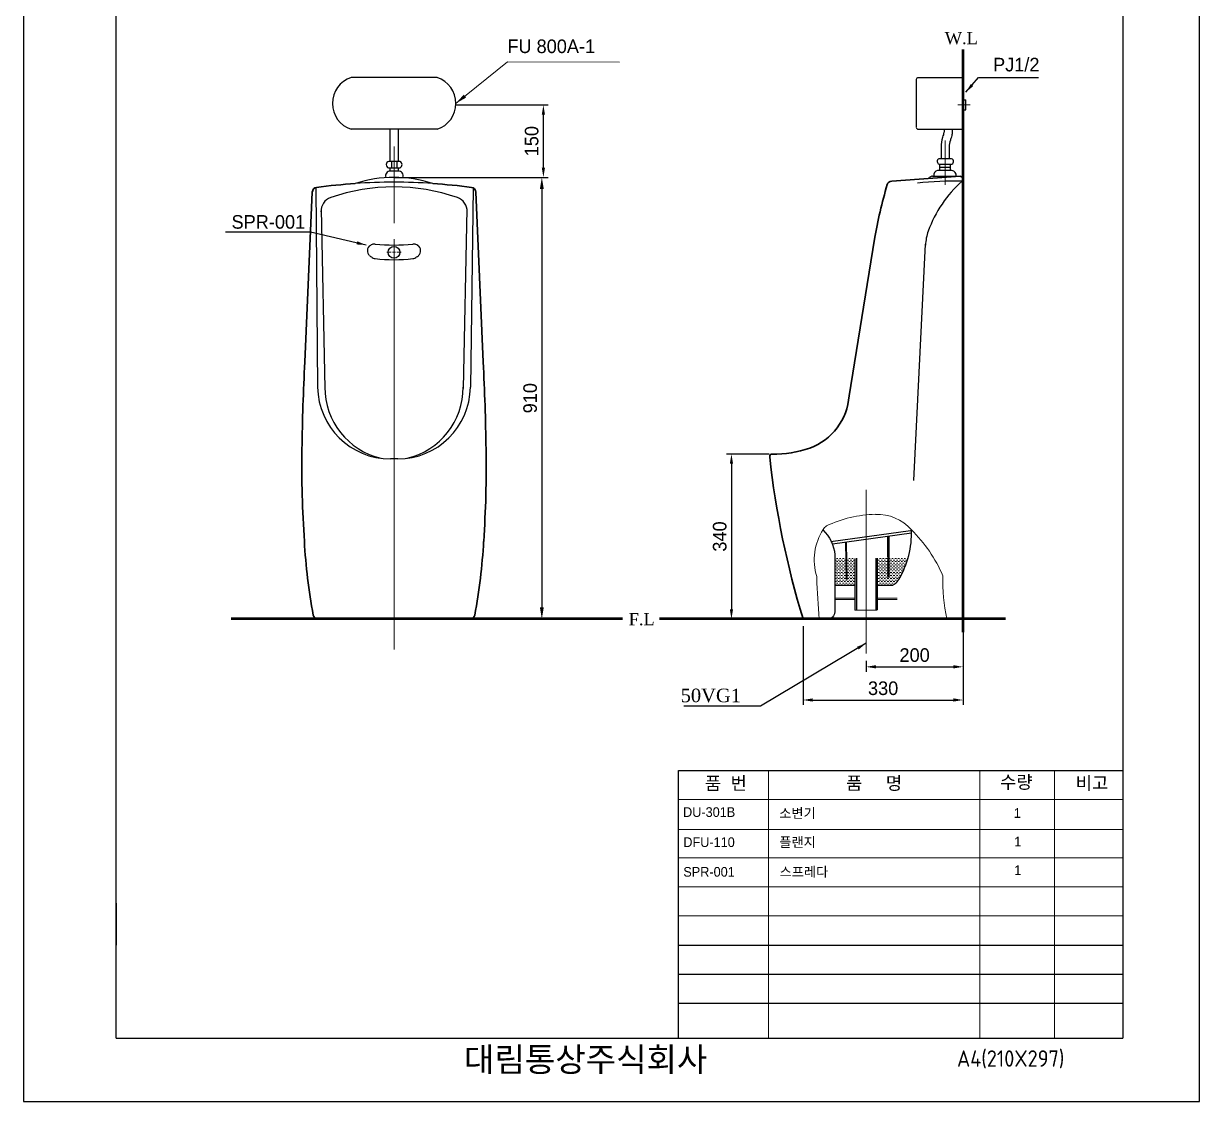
# Model space of a CAD drawing. Header units: millimetres. Extents: x 11551 to 13977, y -137 to 3293.
# Drawn here: x 11551 to 13977, y -137 to 2086 of the extents above; entities that cross this region are included whole.
import ezdxf
from ezdxf.lldxf.tags import DXFTag

# ---------------------------------------------------------------- set-up
doc = ezdxf.new("R2010")
doc.units = ezdxf.units.MM
doc.header["$LTSCALE"] = 0.2
for name, color, linetype, lineweight in [('AM_11', 3, 'AM_ISO09W050', 18), ('AM_4', 40, 'Continuous', 13), ('AM_5', 3, 'Continuous', 9), ('AM_6', 94, 'Continuous', 20), ('CEN', 1, 'CENTER', 5), ('DIM', 3, 'Continuous', 15), ('LINE', 7, 'Continuous', 25), ('OUTLINE', 11, 'Continuous', 35), ('Y', 235, 'Continuous', 50)]:
    doc.layers.add(name, color=color, linetype=linetype, lineweight=lineweight)
doc.layers.add('IN', color=7, linetype='HIDDEN')
doc.layers.add('YA', color=7, linetype='Continuous')
doc.styles.add('h', font='HBATANG.TTF', dxfattribs={"height": 28})
doc.styles.get("Standard").update_dxf_attribs({"font": 'ISOCP.SHX', "bigfont": 'WHGTXT.SHX'})
doc.styles.add('STYLE2', font='dutch.ttf', dxfattribs={"height": 25})
doc.styles.add('스타일1', font='txt.shx', dxfattribs={"bigfont": 'ghs.shx'})
doc.styles.add('한글', font='', dxfattribs={"height": 25})
doc.styles.get('한글').set_extended_font_data('Batang')
tags = doc.linetypes.add('AM_ISO09W050', pattern=[22.5, 12, -1.5, 3, -1.5, 3, -1.5]).pattern_tags.tags
tags[14:15] = [DXFTag(74, 4), DXFTag(75, 0), DXFTag(340, '0'), DXFTag(46, 1.0), DXFTag(50, 0.0), DXFTag(44, 0.0), DXFTag(45, 0.0)]
tags[12:13] = [DXFTag(74, 4), DXFTag(75, 0), DXFTag(340, '0'), DXFTag(46, 1.0), DXFTag(50, 0.0), DXFTag(44, 0.0), DXFTag(45, 0.0)]
tags[10:11] = [DXFTag(74, 4), DXFTag(75, 0), DXFTag(340, '0'), DXFTag(46, 1.0), DXFTag(50, 0.0), DXFTag(44, 0.0), DXFTag(45, 0.0)]
tags[8:9] = [DXFTag(74, 4), DXFTag(75, 0), DXFTag(340, '0'), DXFTag(46, 1.0), DXFTag(50, 0.0), DXFTag(44, 0.0), DXFTag(45, 0.0)]
tags[6:7] = [DXFTag(74, 4), DXFTag(75, 0), DXFTag(340, '0'), DXFTag(46, 1.0), DXFTag(50, 0.0), DXFTag(44, 0.0), DXFTag(45, 0.0)]
tags[4:5] = [DXFTag(74, 4), DXFTag(75, 0), DXFTag(340, '0'), DXFTag(46, 1.0), DXFTag(50, 0.0), DXFTag(44, 0.0), DXFTag(45, 0.0)]
tags = doc.linetypes.add('CENTER', pattern=[50.8, 31.75, -6.35, 6.35, -6.35]).pattern_tags.tags
tags[10:11] = [DXFTag(74, 4), DXFTag(75, 0), DXFTag(340, '0'), DXFTag(46, 1.0), DXFTag(50, 0.0), DXFTag(44, 0.0), DXFTag(45, 0.0)]
tags[8:9] = [DXFTag(74, 4), DXFTag(75, 0), DXFTag(340, '0'), DXFTag(46, 1.0), DXFTag(50, 0.0), DXFTag(44, 0.0), DXFTag(45, 0.0)]
tags[6:7] = [DXFTag(74, 4), DXFTag(75, 0), DXFTag(340, '0'), DXFTag(46, 1.0), DXFTag(50, 0.0), DXFTag(44, 0.0), DXFTag(45, 0.0)]
tags[4:5] = [DXFTag(74, 4), DXFTag(75, 0), DXFTag(340, '0'), DXFTag(46, 1.0), DXFTag(50, 0.0), DXFTag(44, 0.0), DXFTag(45, 0.0)]
tags = doc.linetypes.add('HIDDEN', pattern=[9.525, 6.35, -3.175]).pattern_tags.tags
tags[6:7] = [DXFTag(74, 4), DXFTag(75, 0), DXFTag(340, '0'), DXFTag(46, 1.0), DXFTag(50, 0.0), DXFTag(44, 0.0), DXFTag(45, 0.0)]
tags[4:5] = [DXFTag(74, 4), DXFTag(75, 0), DXFTag(340, '0'), DXFTag(46, 1.0), DXFTag(50, 0.0), DXFTag(44, 0.0), DXFTag(45, 0.0)]
doc.dimstyles.new('AM_ISO$0', dxfattribs={"dimtxt": 28, "dimasz": 24, "dimexe": 10, "dimexo": 0, "dimgap": 10, "dimtad": 1, "dimdec": 0, "dimdsep": 46, "dimtxsty": 'h', "dimcen": -5, "dimclrd": 256, "dimclre": 256, "dimclrt": 256, "dimadec": 0, "dimazin": 2, "dimtp": 0.1, "dimtm": 0.1, "dimtfac": 0.71, "dimtdec": 0, "dimtmove": 0, "dimatfit": 3, "dimfxl": 0, "dimlwd": -1, "dimlwe": -1, "dimarcsym": 0})
doc.dimstyles.new('AM_ISO$7', dxfattribs={"dimtxt": 28, "dimasz": 24, "dimexe": 10, "dimexo": 0, "dimgap": 10, "dimtad": 1, "dimdec": 0, "dimdsep": 46, "dimtxsty": 'h', "dimcen": -5, "dimclrd": 256, "dimclre": 256, "dimclrt": 256, "dimadec": 0, "dimazin": 2, "dimtp": 0.1, "dimtm": 0.1, "dimtfac": 0.71, "dimtdec": 0, "dimtmove": 0, "dimatfit": 3, "dimfxl": 0, "dimlwd": -1, "dimlwe": -1, "dimarcsym": 0})
doc.dimstyles.new('SERIM', dxfattribs={"dimscale": 10, "dimtxt": 3, "dimasz": 2, "dimexe": 1, "dimexo": 1.5, "dimgap": 1, "dimtad": 1, "dimtoh": 1, "dimdec": 0, "dimdsep": 46, "dimtxsty": 'h', "dimcen": -0.3, "dimclrt": 2, "dimadec": 0, "dimazin": 0, "dimtfac": 1, "dimtdec": 0, "dimtmove": 1, "dimatfit": 3, "dimfxl": 0, "dimtolj": 1, "dimtzin": 0, "dimarcsym": 0})
doc.dimstyles.get("Standard").update_dxf_attribs({"dimscale": 10, "dimtxt": 3, "dimasz": 2, "dimexe": 1, "dimexo": 0, "dimgap": 1, "dimtad": 0, "dimtih": 1, "dimtoh": 1, "dimdec": 0, "dimdsep": 46, "dimtxsty": 'Standard', "dimcen": 2, "dimadec": 0, "dimazin": 0, "dimtfac": 1, "dimtdec": 4, "dimtmove": 0, "dimatfit": 3, "dimfxl": 0, "dimtolj": 1, "dimtzin": 0, "dimarcsym": 0})

# ---------------------------------------------------------------- blocks, each defined once
blk = doc.blocks.new('*D15')
at = {"layer": 'Defpoints', "color": 0}
for p in [(12427.3, 1917.8), (12623.6, 1917.8), (12315.5, 1768.2)]:
    blk.add_point(p, dxfattribs=at)
at = {"layer": 'DIM', "color": 0, "lineweight": -2}
for p, q in [((12442.3, 1917.8), (12633.6, 1917.8)), ((12623.6, 1788.2), (12623.6, 1897.8)), ((12330.5, 1768.2), (12633.6, 1768.2))]:
    blk.add_line(p, q, dxfattribs=at)
at = {"layer": 'DIM', "color": 0}
for points in [[(12620.3, 1897.8), (12626.9, 1897.8), (12623.6, 1917.8)], [(12620.3, 1788.2), (12626.9, 1788.2), (12623.6, 1768.2)]]:
    blk.add_solid(points, dxfattribs=at)
at = {"layer": 'DIM', "color": 0, "insert": (12599.5, 1843), "char_height": 28, "attachment_point": 5, "rotation": 90, "style": 'h'}
blk.add_mtext('\\A1;150', dxfattribs=at)
blk = doc.blocks.new('*D16')
at = {"layer": 'Defpoints', "color": 0}
for p in [(13104.5, 1197.8), (13011.5, 857.8), (13159.3, 857.8)]:
    blk.add_point(p, dxfattribs=at)
at = {"layer": 'DIM', "color": 0, "lineweight": -2}
for p, q in [((13089.5, 1197.8), (13001.5, 1197.8)), ((13011.5, 1177.8), (13011.5, 877.8)), ((13144.3, 857.8), (13001.5, 857.8))]:
    blk.add_line(p, q, dxfattribs=at)
at = {"layer": 'DIM', "color": 0}
for points in [[(13008.1, 1177.8), (13014.8, 1177.8), (13011.5, 1197.8)], [(13008.1, 877.8), (13014.8, 877.8), (13011.5, 857.8)]]:
    blk.add_solid(points, dxfattribs=at)
at = {"layer": 'DIM', "color": 0, "insert": (12987.4, 1027.8), "char_height": 28, "attachment_point": 5, "rotation": 90, "style": 'h'}
blk.add_mtext('\\A1;340', dxfattribs=at)
blk = doc.blocks.new('*D17')
at = {"layer": 'Defpoints', "color": 0}
for p in [(13159.3, 857.8), (13489.3, 857.8), (13489.3, 690.7)]:
    blk.add_point(p, dxfattribs=at)
at = {"layer": 'DIM', "color": 0, "lineweight": -2}
for p, q in [((13159.3, 842.8), (13159.3, 680.7)), ((13489.3, 842.8), (13489.3, 680.7)), ((13179.3, 690.7), (13469.3, 690.7))]:
    blk.add_line(p, q, dxfattribs=at)
at = {"layer": 'DIM', "color": 0}
for points in [[(13179.3, 694.1), (13179.3, 687.4), (13159.3, 690.7)], [(13469.3, 694.1), (13469.3, 687.4), (13489.3, 690.7)]]:
    blk.add_solid(points, dxfattribs=at)
at = {"layer": 'DIM', "color": 0, "insert": (13324.3, 714.8), "char_height": 28, "attachment_point": 5, "style": 'h'}
blk.add_mtext('\\A1;330', dxfattribs=at)
blk = doc.blocks.new('*D18')
at = {"layer": 'Defpoints', "color": 0}
for p in [(13489.3, 842.8), (13289.3, 786.6), (13489.3, 759.1)]:
    blk.add_point(p, dxfattribs=at)
at = {"layer": 'DIM', "color": 0, "lineweight": -2}
for p, q in [((13489.3, 827.8), (13489.3, 749.1)), ((13289.3, 771.6), (13289.3, 749.1)), ((13309.3, 759.1), (13469.3, 759.1))]:
    blk.add_line(p, q, dxfattribs=at)
at = {"layer": 'DIM', "color": 0}
for points in [[(13309.3, 762.5), (13309.3, 755.8), (13289.3, 759.1)], [(13469.3, 762.5), (13469.3, 755.8), (13489.3, 759.1)]]:
    blk.add_solid(points, dxfattribs=at)
at = {"layer": 'DIM', "color": 0, "insert": (13389.3, 783.2), "char_height": 28, "attachment_point": 5, "style": 'h'}
blk.add_mtext('\\A1;200', dxfattribs=at)
blk = doc.blocks.new('*D21')
at = {"layer": 'Defpoints', "color": 0}
for p in [(12315.5, 1768.2), (12315.5, 857.8), (12620.4, 857.8)]:
    blk.add_point(p, dxfattribs=at)
at = {"layer": 'LINE', "linetype": 'ByBlock'}
for p, q in [((12315.5, 1768.2), (12630.4, 1768.2)), ((12620.4, 1744.2), (12620.4, 881.8)), ((12315.5, 857.8), (12630.4, 857.8))]:
    blk.add_line(p, q, dxfattribs=at)
at = {"layer": 'LINE'}
for points in [[(12616.4, 1744.2), (12624.4, 1744.2), (12620.4, 1768.2)], [(12616.4, 881.8), (12624.4, 881.8), (12620.4, 857.8)]]:
    blk.add_solid(points, dxfattribs=at)
at = {"layer": 'LINE', "insert": (12596.4, 1313), "char_height": 28, "attachment_point": 5, "rotation": 90, "style": 'h'}
blk.add_mtext('910', dxfattribs=at)

msp = doc.modelspace()

# ---------------------------------------------------------------- hatches: boundary and pattern name
at = {"layer": 'AM_4'}
h = msp.add_hatch(dxfattribs=at)
h.set_pattern_fill('DASH', color=0, style=0)
h.set_pattern_definition([(0, (11284.7802, 61.671), (3.175, 3.175), [3.175, -3.175])])
h.paths.add_polyline_path([(13312.3, 982.6), (13312.3, 927.1), (13343.9, 927.1, 0.038476), (13349.1, 930.7, 0.093633), (13356.5, 939, 0.065238), (13375.6, 982.6)])
h.paths.add_polyline_path([(13266.3, 982.6), (13224.9, 982.6), (13224.9, 927.1), (13266.3, 927.1)])

# ---------------------------------------------------------------- linework, layer by layer
at = {"layer": 'AM_11', "color": 0}
for centre, radius, start, end in [((13312.5, 832.3), 241.3, 90.9948, 115.8282), ((13311.9, 979.5), 94.1, 41.2523, 92.1852), ((13225.6, 1025.7), 30, 127.4815, 146.068), ((13297.4, 979.8), 115.2, 147.0797, 197.2797), ((13169.2, 825.3), 303.9, 23.5905, 45.3778), ((13772.7, 931.9), 325.3, 177.3474, 193.1621), ((13217.3, 943.5), 30, 175.9826, 182.7703), ((17155.3, 1134.1), 3972.6, 182.7703, 183.9901)]:
    msp.add_arc(centre, radius, start, end, dxfattribs=at)
at = {"layer": 'AM_4', "color": 0}
msp.add_line((13219.3, 857.8), (13219.3, 860.8), dxfattribs=at)
at = {"layer": 'AM_6', "color": 0}
for p, q in [((13266.2, 900.8), (13224.9, 900.8)), ((13266.3, 898.2), (13224.9, 898.2)), ((13353.3, 900.8), (13312, 900.8)), ((13353.3, 898.2), (13312, 898.2)), ((13266.3, 876.1), (13311.9, 875.9))]:
    msp.add_line(p, q, dxfattribs=at)
at = {"layer": 'CEN', "color": 0}
for p, q in [((13504.1, 1917.8), (13478.6, 1917.8)), ((12315.5, 1831.9), (12315.5, 1674.2)), ((12315.5, 1619.8), (12315.5, 1628.8)), ((12309.5, 1613.8), (12300.5, 1613.8)), ((12312.5, 1613.8), (12318.5, 1613.8)), ((12315.5, 1610.8), (12315.5, 1616.8)), ((12315.5, 1607.8), (12315.5, 1598.8)), ((12321.5, 1613.8), (12330.5, 1613.8)), ((13289.3, 786.6), (13289.3, 1124))]:
    msp.add_line(p, q, dxfattribs=at)
at = {"layer": 'CEN', "color": 0, "linetype": 'CENTER'}
msp.add_line((12315.5, 1640.6), (12315.5, 794.9), dxfattribs=at)
at = {"layer": 'CEN', "color": 0}
msp.add_lwpolyline([(13452.3, 1844), (13452.3, 1753)], dxfattribs=at)
at = {"layer": 'DIM', "color": 0}
for p, q in [((13087.7, 545.4), (13087.7, -6.6)), ((13523.7, 545.4), (13523.7, -6.6)), ((13677.7, 545.4), (13677.7, -6.6)), ((12902.2, 485.4), (13818.7, 485.4)), ((12902.2, 423.6), (13818.7, 423.6)), ((12902.2, 365.4), (13818.7, 365.4)), ((12902.2, 305.4), (13818.7, 305.4)), ((12902.2, 245.4), (13818.7, 245.4))]:
    msp.add_line(p, q, dxfattribs=at)
at = {"layer": 'IN', "color": 0}
msp.add_circle((12315.5, 1613.8), 12, dxfattribs=at)
at = {"layer": 'LINE'}
for p, q in [((13392.3, 1970.4), (13392.3, 1871.5)), ((13396.2, 1974.4), (13489.3, 1974.4)), ((13396.2, 1867.4), (13489.3, 1867.4)), ((13441.5, 1789.4), (13463.2, 1789.4))]:
    msp.add_line(p, q, dxfattribs=at)
at = {"layer": 'LINE', "color": 0}
for p, q in [((13426.5, 1770.9), (13482.3, 1770.9)), ((12154.2, 1747.3), (12158, 1335.6)), ((12479, 1746.4), (12473.1, 1335.6)), ((13418.4, 1766.1), (13420.8, 1768.5)), ((12165, 1702.5), (12173, 1332.8)), ((12466, 1702.5), (12458, 1332.8)), ((13387.4, 1143.2), (13411.8, 1630.9)), ((12323.1, 1187.8), (12308, 1187.8)), ((13381, 1039.6), (13216.7, 1017.1)), ((13382.8, 1034.9), (13219.7, 1012.2)), ((13334.5, 943.6), (13334, 1028.1)), ((13337.1, 943.6), (13336.5, 1028.1)), ((13248.8, 940.4), (13247.2, 1016)), ((13250.3, 939.4), (13248.8, 1015)), ((13266.3, 982.6), (13266.3, 876.1)), ((13269.2, 982.9), (13269.2, 876.4)), ((13309.1, 983.3), (13309.1, 876.8)), ((13312.3, 982.6), (13311.9, 876.8)), ((13266.3, 927.1), (13224.9, 927.1)), ((13343.9, 927.1), (13312.3, 927.1))]:
    msp.add_line(p, q, dxfattribs=at)
msp.add_lwpolyline([(13200, 1041.5, -0.182384), (13224.9, 990), (13224.9, 873.5, -0.286628), (13215.1, 857.8)], format="xyb", dxfattribs=at)
at = {"layer": 'LINE'}
for centre, start, end in [((12244.7, 1920.9), 108.1724, 251.8276), ((12386.8, 1920.9), 288.1724, 71.8276)]:
    msp.add_arc(centre, 56.3, start, end, dxfattribs=at)
at = {"layer": 'LINE', "color": 0}
for centre, radius, start, end in [((13426.5, 1762.9), 8, 90, 135.5652), ((12315.5, 1348.5), 400, 70.9377, 109.0623), ((12315.5, 1508.2), 260, 72.1054, 107.8946), ((12315.5, 558.3), 1200, 86.1827, 93.8173), ((13474.1, 960.5), 800, 89.054, 95.6692), ((13652.7, 1573), 250, 131.4311, 160.2748), ((12194.7, 1698.2), 30, 109.0623, 181.244), ((12436.4, 1698.2), 30, 358.756, 70.9377), ((13511.5, 1623.6), 100, 160.2748, 177.1408), ((12308, 1337.8), 150, 180.8293, 270), ((12323, 1335.1), 150, 179.7011, 256.7539), ((12323.1, 1337.8), 150, 270, 359.1707), ((12308.1, 1335.1), 150, 283.2461, 0.2989), ((13200, 1033.6), 182.9, 328.8611, 2.513), ((13322.8, 962.6), 41.3, 300.6309, 309.4446), ((13330.8, 954.6), 30, 307.4643, 328.8611)]:
    msp.add_arc(centre, radius, start, end, dxfattribs=at)
at = {"layer": 'OUTLINE', "color": 0}
for p, q in [((13342.3, 1760.4), (13483.3, 1770.6)), ((13489.3, 857.8), (13489.3, 1782.8)), ((12131.6, 1387.8), (12147, 1738.1)), ((12499.4, 1387.8), (12484.1, 1738.1)), ((13254.3, 1317.8), (13306.5, 1641)), ((12505.4, 1207.8), (12505.4, 1138.7)), ((12472.2, 857.8), (12158.8, 857.8))]:
    msp.add_line(p, q, dxfattribs=at)
for centre, radius, start, end in [((13479.9, 1760.3), 10.9, 31.1749, 77.6186), ((12157, 1737.7), 10, 97.6566, 177.6202), ((12315.5, 558.3), 1200, 93.8173, 97.6566), ((12315.5, 558.3), 1200, 82.3434, 86.1827), ((12474.1, 1737.7), 10, 2.3798, 82.3434), ((14265.4, 1476.5), 972.8, 163.467, 170.2609), ((13342.3, 1750.4), 10, 90, 163.0999), ((17125, 1131.3), 5000, 177.0589, 179.1228), ((7506, 1131.3), 5000, 0.8772, 2.9411), ((13129.9, 1327.1), 124.7, 290.2583, 355.7174), ((14425.4, 1173.3), 2300, 179.1394, 183.8755), ((10205.7, 1173.3), 2300, 356.1245, 0.8606), ((13095.3, 1192.7), 5, 89.4877, 187.2458), ((14926.8, 1396.5), 1847.8, 186.3518, 196.949), ((13100.9, 1411.7), 214.1, 268.5008, 289.6915), ((13328.7, 1085.5), 1200, 183.2339, 190.5409), ((11302.3, 1085.5), 1200, 349.4591, 356.7661), ((12158.8, 867.8), 10, 190.5409, 270), ((12472.2, 867.8), 10, 270, 349.4591)]:
    msp.add_arc(centre, radius, start, end, dxfattribs=at)
at = {"layer": 'Y', "color": 0}
for p, q in [((13489.3, 830.3), (13489.3, 2031.7)), ((12787, 857.8), (11979.6, 857.8)), ((13576.7, 857.8), (12862.8, 857.8))]:
    msp.add_line(p, q, dxfattribs=at)
at = {"layer": 'YA', "color": 7}
for p, q in [((13818.7, 3173.4), (13818.7, -6.6)), ((11742.7, -6.6), (11742.7, 2103.2)), ((12902.2, -6.6), (12902.2, 545.4)), ((12902.2, 545.4), (13818.7, 545.4)), ((11742.7, 271.9), (11742.7, 185.4)), ((12902.2, 185.4), (13818.7, 185.4)), ((12902.2, 125.4), (13818.7, 125.4)), ((12902.2, 65.4), (13818.7, 65.4)), ((11742.7, -6.6), (13818.7, -6.6))]:
    msp.add_line(p, q, dxfattribs=at)
at = {"layer": 'YA', "color": 0}
for p, q in [((12404.4, 1974.4), (12227.1, 1974.4)), ((13487.8, 1928.1), (13495.2, 1928.1)), ((13495.2, 1907.6), (13495.2, 1928.1)), ((13487.8, 1907.6), (13495.2, 1907.6)), ((12404.4, 1867.4), (12227.1, 1867.4)), ((12307.6, 1801.1), (12307.6, 1867.4)), ((12323.8, 1867.4), (12323.8, 1801.1)), ((13444, 1831.3), (13444, 1806.6)), ((12327.9, 1801.1), (12304.7, 1801.1)), ((12310.3, 1801.1), (12310.3, 1787.9)), ((12321.8, 1787.9), (12321.8, 1801.1)), ((13465.4, 1806.6), (13439.2, 1806.6)), ((13439.7, 1795.6), (13464.3, 1795.6)), ((13441.5, 1783.2), (13441.5, 1795.6)), ((13463.2, 1783.2), (13463.2, 1795.6)), ((12304.4, 1787.9), (12328.2, 1787.9)), ((12307.6, 1781.2), (12307.6, 1787.9)), ((12323.8, 1787.9), (12323.8, 1781.2))]:
    msp.add_line(p, q, dxfattribs=at)
msp.add_lwpolyline([(11551.3, -137.1), (13976.8, -137.1), (13976.8, 3293.3), (11551.3, 3293.3)], close=True, dxfattribs=at)
for points in [[(13447.3, 1851.5, 0.025552), (13446.9, 1850.5, 0.095409), (13444, 1831.3)], [(13463.8, 1847.2, 0.019369), (13463, 1845.1, 0.077989), (13460.6, 1831.3)], [(12333.8, 1768.2, 0.568364), (12323.8, 1781.2), (12307.6, 1781.2, 0.518597), (12298.5, 1768.2, 0.864104)], [(13475.2, 1770.9, 0.395681), (13466.2, 1782.3), (13436.6, 1782.3, 0.411383), (13428.6, 1770.9, 0.411383)]]:
    msp.add_lwpolyline(points, format="xyb", dxfattribs=at)
for points in [[(13450.3, 1867.4), (13450.3, 1861.4)], [(13466.8, 1867.4), (13466.8, 1857.1)], [(13460.6, 1831.3), (13460.6, 1806.6)]]:
    msp.add_lwpolyline(points, dxfattribs=at)
for centre, radius, start, end in [((13398, 1968.7), 5.97, 106.9642, 164.0096), ((13398, 1873.1), 5.97, 195.9904, 253.0358), ((13425.8, 1863.3), 24.5, 331.0877, 355.5108), ((13442.8, 1858.9), 24.1, 330.7712, 355.616), ((12306.2, 1794.5), 6.82, 102.7906, 254.6623), ((12324.6, 1794.5), 7.5, 299.3443, 63.2029), ((13441.8, 1801.2), 5.97, 115.8694, 249.1121), ((13464.2, 1801.1), 5.55, 268.1818, 76.9489), ((12273.5, 1617), 13, 121.3664, 230.8328), ((12277.1, 1611), 20, 99.1063, 121.3664), ((12275.6, 1620.9), 10, 84.1203, 99.1063), ((12315.5, 2008.8), 380, 264.1203, 275.8797), ((12355.5, 1620.9), 10, 80.8937, 95.8797), ((12353.9, 1611), 20, 58.6336, 80.8937), ((12357.5, 1617), 13, 309.1672, 58.6336), ((12296.9, 1645.6), 50, 230.8328, 241.0303), ((12277.5, 1610.7), 10, 241.0303, 263.7641), ((12353.5, 1610.7), 10, 276.2359, 298.9697), ((12334.2, 1645.6), 50, 298.9697, 309.1672), ((12315.5, 1958.6), 360, 263.7641, 276.2359)]:
    msp.add_arc(centre, radius, start, end, dxfattribs=at)

# ---------------------------------------------------------------- texts
at = {"layer": 'AM_6', "color": 0, "attachment_point": 1}
for s, insert, char_height, width, style in [('W.L', (13451.5, 2067.8), 25, 105.547, 'STYLE2'), ('{\\fGulim|b0|i0|c129|p50;  \\fHaansoft Batang|b0|i0|c129|p18;\\H0.7x;FU 800A-1}', (12520.2, 2052.6), 40, 387.614, 'h'), ('F.L', (12799.6, 869.8), 25, 113.143, 'STYLE2')]:
    msp.add_mtext(s, dxfattribs=dict(at, insert=insert, char_height=char_height, width=width, style=style))
at = {"layer": 'AM_6', "color": 0}
for s, insert, char_height, attachment_point, style in [('PJ1/2', (13551.1, 2000.6), 28, 4, 'h'), ('SPR-001', (12132.3, 1676.3), 28, 6, 'h'), ('\\P{\\H1.12x;50VG1}', (13031.2, 685.5), 25, 9, '한글')]:
    msp.add_mtext(s, dxfattribs=dict(at, insert=insert, char_height=char_height, attachment_point=attachment_point, style=style))
at = {"layer": 'DIM', "color": 0, "attachment_point": 1, "style": '스타일1'}
for s, insert, char_height in [('{\\fGulim|b0|i0|c129|p50;품  번}', (12956.7, 532.4), 26.746), ('{\\fGulim|b0|i0|c129|p50;품     명}', (13247.7, 532.6), 26.746), ('{\\fGulim|b0|i0|c129|p50;수량}', (13565.5, 534.8), 26.746), ('{\\fGulim|b0|i0|c129|p50;비고}', (13721.5, 532.9), 26.746), ('{\\fGulim|b0|i0|c129|p50;1\\P}', (13593.8, 467.7), 20), ('{\\fGulim|b0|i0|c129|p50;1\\P}', (13594.8, 408.7), 20), ('{\\fGulim|b0|i0|c129|p50;1\\P}', (13594.7, 349.7), 20)]:
    msp.add_mtext(s, dxfattribs=dict(at, insert=insert, char_height=char_height))
for s, insert, char_height, width in [('{\\fGulim|b0|i0|c129|p50;DU-301B}', (12911.7, 469.6), 20, 17), ('{\\fGulim|b0|i0|c129|p50;소변기}', (13110, 467.3), 20, 147), ('{\\fGulim|b0|i0|c129|p50;DFU-110}', (12912.2, 407.6), 20, 147), ('{\\fGulim|b0|i0|c129|p50;플랜지}', (13110.2, 407.6), 20, 212), ('{\\fGulim|b0|i0|c129|p50;SPR-001}', (12912.2, 346.4), 20, 147), ('{\\fGulim|b0|i0|c129|p50;스프레다}', (13110.7, 346.3), 20, 290), ('{\\fGulim|b0|i0|c129|p50;       대림통상주식회사\\P}', (12332.7, -25.4), 50, 1090)]:
    msp.add_mtext(s, dxfattribs=dict(at, insert=insert, char_height=char_height, width=width))
at = {"layer": 'YA', "color": 7}
msp.add_text('A4(210X297)', height=33.819, dxfattribs=at).set_placement((13476.7, -65.4))

# ---------------------------------------------------------------- dimensions: what is measured, and where the dimension line sits
at = {"layer": 'DIM', "color": 0}
for base, p1, p2, picture, middle in [((12623.6, 1917.8), (12315.5, 1768.2), (12427.3, 1917.8), '*D15', (12599.5, 1843)), ((13011.5, 857.8), (13104.5, 1197.8), (13159.3, 857.8), '*D16', (12987.4, 1027.8))]:
    dim = msp.add_linear_dim(base=base, p1=p1, p2=p2, angle=90, dimstyle='SERIM', override={"dimtxt": 5, "dimtxsty": 'h', "dimclrt": 0}, dxfattribs=at)
    dim.commit()
    dim.dimension.update_dxf_attribs({"geometry": picture, "text_midpoint": middle})
for base, p1, p2, picture, middle in [((13489.3, 690.7), (13159.3, 857.8), (13489.3, 857.8), '*D17', (13324.3, 714.8)), ((13489.3, 759.1), (13289.3, 786.6), (13489.3, 842.8), '*D18', (13389.3, 783.2))]:
    dim = msp.add_linear_dim(base=base, p1=p1, p2=p2, dimstyle='SERIM', override={"dimtxt": 5, "dimtxsty": 'h', "dimclrt": 0}, dxfattribs=at)
    dim.commit()
    dim.dimension.update_dxf_attribs({"geometry": picture, "text_midpoint": middle})
at = {"layer": 'LINE'}
dim = msp.add_linear_dim(base=(12620.4, 857.8), p1=(12315.5, 1768.2), p2=(12315.5, 857.8), angle=90, dimstyle='AM_ISO$0', override={"dimtxt": 50, "dimtxsty": 'h'}, dxfattribs=at)
dim.commit()
dim.dimension.update_dxf_attribs({"geometry": '*D21', "text_midpoint": (12620.4, 1313), "dimtype": 160})

# ---------------------------------------------------------------- leaders
at = {"layer": 'AM_5', "color": 0}
msp.add_leader([(12443.1, 1920.9), (12549.5, 2006.2), (12780.5, 2006)], dimstyle='AM_ISO$7', override={"dimgap": 1, "dimtad": 0, "dimclrd": 0}, dxfattribs=at)
at = {"layer": 'DIM', "color": 0, "annotation_type": 0, "has_hookline": 1}
for points, dimstyle, override, hookline_direction, text_width in [([(13494.7, 1943.7), (13521.1, 1974.1), (13541.1, 1974.1)], 'Standard', {"dimtad": 2}, 0, 93.8), ([(12258.4, 1628.8), (12143.4, 1655.2)], 'Standard', {"dimtad": 2}, 1, 165.2), ([(13289.3, 807.8), (13071.2, 678), (13051.2, 678)], 'SERIM', {"dimgap": 2, "dimtad": 2}, 1, 117.6)]:
    msp.add_leader(points, dimstyle=dimstyle, override=override, dxfattribs=dict(at, hookline_direction=hookline_direction, text_width=text_width))

doc.saveas('drawing.dxf')
